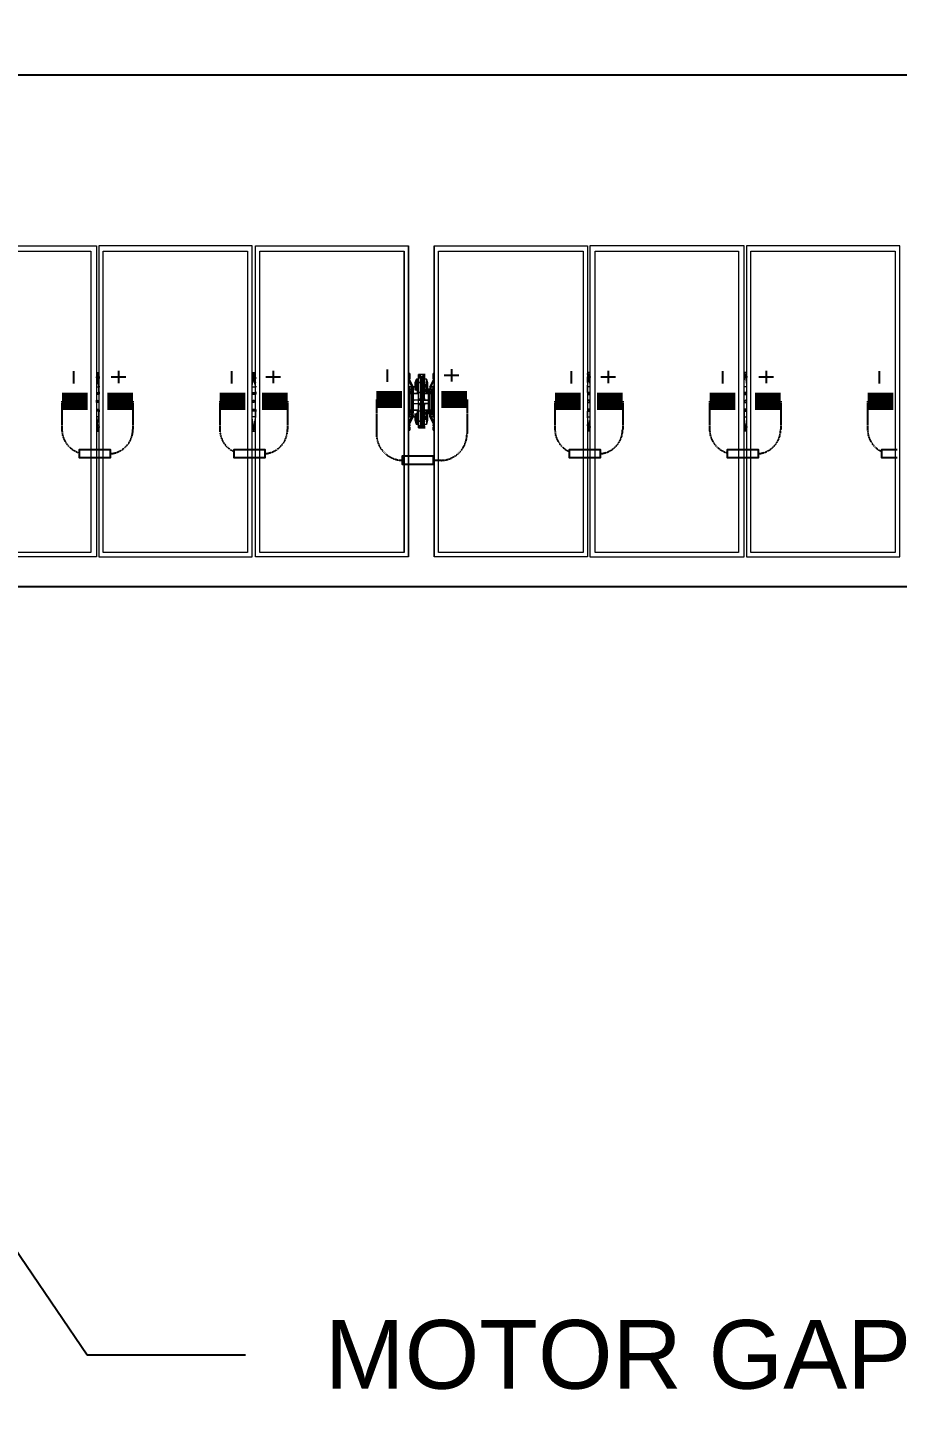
# Model space of a CAD drawing. Header units: feet. Extents: x -9903 to 12307, y -41 to 4121.
# Drawn here: x 10553 to 10806, y 1088 to 1494.2 of the extents above; entities that cross this region are included whole.
import ezdxf
from ezdxf import colors
from ezdxf.entities.mleader import LeaderData, LeaderLine
from ezdxf.lldxf.tags import DXFTag
from ezdxf.math import Vec2, Vec3

# ---------------------------------------------------------------- set-up
doc = ezdxf.new("R2010")
doc.units = ezdxf.units.FT
doc.header["$MEASUREMENT"] = 0
doc.linetypes.add('HIDDEN', pattern=[0.375, 0.25, -0.125])
for name, color, linetype in [('E-HARN-COMP', 8, 'Continuous'), ('E-TRNK-CABL-NEG', 6, 'HIDDEN'), ('E-TRUNK-CABLE-POS', 6, 'HIDDEN'), ('G-ANNO-TEXT', 1, 'Continuous'), ('Polarity-Text', 7, 'Continuous'), ('PV-DC-CABL-UG+', 5, 'DC+')]:
    doc.layers.add(name, color=color, linetype=linetype)
doc.styles.add('NEI-A', font='arial.ttf')
tags = doc.linetypes.add('DC+', pattern='A,0.176989,-0.049113,["DC+",NEI-A,S=0.1,R=0,X=0,Y=-0.05],-0.049113,-0.250887,0.176989', length=0.703091).pattern_tags.tags
tags[6] = DXFTag(74, 10)

# ---------------------------------------------------------------- blocks, each defined once
blk = doc.blocks.new('A$Cc93f9aa1')
at = {"lineweight": 5}
for points in [[(10.6396, 0), (10.6396, 0.4666), (10.8712, 0.4666), (10.8712, 0)], [(10.8746, 0.4666), (10.8746, 0), (11.1045, 0), (11.1045, 0.4666)], [(11.3395, 0), (11.1095, 0), (11.1095, 0.4666), (11.3395, 0.4666)], [(11.6079, 0), (11.3779, 0), (11.3779, 0.4666), (11.6079, 0.4666)], [(11.8429, 0.4666), (11.6112, 0.4666), (11.6112, 0), (11.8429, 0)], [(11.8462, 0), (12.0762, 0), (12.0762, 0.4666), (11.8462, 0.4666)], [(10.6479, 0.0067), (10.6479, 0.4583), (10.8629, 0.4583), (10.8629, 0.0067)], [(10.8812, 0.4583), (11.0979, 0.4583), (11.0979, 0.0067), (10.8812, 0.0067)], [(11.1162, 0.0067), (11.1162, 0.4583), (11.3329, 0.4583), (11.3329, 0.0067)], [(11.3845, 0.4583), (11.6012, 0.4583), (11.6012, 0.0067), (11.3845, 0.0067)], [(11.6195, 0.4583), (11.8345, 0.4583), (11.8345, 0.0067), (11.6195, 0.0067)], [(11.8529, 0.0067), (11.8529, 0.4583), (12.0695, 0.4583), (12.0695, 0.0067)], [(11.3412, 0.2667), (11.3412, 0.27), (11.3412, 0.275), (11.3395, 0.275), (11.3412, 0.275), (11.3412, 0.27)], [(11.3645, 0.2733), (11.3629, 0.2733), (11.3612, 0.2733), (11.3545, 0.2733), (11.3562, 0.2733), (11.3612, 0.2733), (11.3629, 0.2733)], [(11.3562, 0.2733), (11.3545, 0.2733)], [(11.3762, 0.27), (11.3762, 0.2667), (11.3762, 0.27), (11.3762, 0.275), (11.3779, 0.275), (11.3762, 0.275)], [(11.3395, 0.2517), (11.3395, 0.25), (11.3412, 0.25), (11.3412, 0.2517), (11.3445, 0.2517), (11.3445, 0.2533), (11.3445, 0.255), (11.3462, 0.255), (11.3412, 0.265), (11.3462, 0.255), (11.3445, 0.255), (11.3412, 0.255), (11.3412, 0.2517), (11.3445, 0.2517), (11.3445, 0.2533), (11.3445, 0.255), (11.3412, 0.255), (11.3412, 0.2517)], [(11.3479, 0.255), (11.3462, 0.255), (11.3445, 0.255), (11.3445, 0.2533), (11.3445, 0.255), (11.3462, 0.255)], [(11.3445, 0.2517), (11.3462, 0.2517), (11.3462, 0.215), (11.3445, 0.215), (11.3462, 0.215), (11.3462, 0.2517), (11.3445, 0.2517), (11.3462, 0.2517), (11.3462, 0.255), (11.3462, 0.2517)], [(11.3545, 0.2667), (11.3529, 0.2667), (11.3512, 0.2667), (11.3512, 0.2583), (11.3529, 0.2583), (11.3529, 0.2667)], [(11.3529, 0.2667), (11.3529, 0.2583), (11.3529, 0.255), (11.3529, 0.25), (11.3512, 0.25), (11.3512, 0.2567), (11.3512, 0.255), (11.3529, 0.255), (11.3512, 0.255), (11.3512, 0.2567), (11.3512, 0.2583), (11.3512, 0.2567), (11.3512, 0.2517), (11.3512, 0.25), (11.3529, 0.25), (11.3529, 0.255), (11.3529, 0.2583), (11.3512, 0.2583), (11.3512, 0.2667)], [(11.3579, 0.2683), (11.3579, 0.2467), (11.3545, 0.2467), (11.3545, 0.2683)], [(11.3579, 0.27), (11.3562, 0.27)], [(11.3579, 0.27), (11.3562, 0.27)], [(11.3645, 0.2617), (11.3629, 0.2617), (11.3612, 0.2617), (11.3629, 0.2617)], [(11.3645, 0.2683), (11.3629, 0.2683)], [(11.3629, 0.2383), (11.3629, 0.2617), (11.3629, 0.2383), (11.3629, 0.2367), (11.3629, 0.235), (11.3629, 0.2367), (11.3629, 0.2383), (11.3629, 0.235), (11.3645, 0.235), (11.3629, 0.235), (11.3645, 0.235), (11.3629, 0.235), (11.3645, 0.235), (11.3629, 0.235)], [(11.3662, 0.2567), (11.3662, 0.25), (11.3645, 0.25), (11.3629, 0.255), (11.3662, 0.255), (11.3662, 0.2567), (11.3662, 0.2583)], [(11.3645, 0.255), (11.3645, 0.2583)], [(11.3679, 0.25), (11.3679, 0.26), (11.3679, 0.25), (11.3695, 0.25)], [(10.8729, 0.235), (10.8729, 0.2333), (10.8746, 0.2333), (10.8746, 0.2317), (10.8729, 0.2317), (10.8712, 0.2317), (10.8712, 0.2333), (10.8712, 0.235)], [(11.1062, 0.235), (11.1079, 0.235), (11.1079, 0.2317), (11.1045, 0.2317), (11.1045, 0.2333), (11.1062, 0.2333)], [(11.3412, 0.21), (11.3412, 0.2133), (11.3412, 0.215), (11.3395, 0.215), (11.3395, 0.25), (11.3395, 0.215), (11.3412, 0.215), (11.3412, 0.2133), (11.3412, 0.21), (11.3445, 0.21), (11.3462, 0.21), (11.3412, 0.2), (11.3462, 0.21), (11.3445, 0.21), (11.3445, 0.2117), (11.3445, 0.21)], [(11.3412, 0.245), (11.3395, 0.245)], [(11.3412, 0.235), (11.3395, 0.235)], [(11.3412, 0.235), (11.3395, 0.235)], [(11.3412, 0.2467), (11.3429, 0.245), (11.3445, 0.245), (11.3445, 0.2483), (11.3429, 0.2483), (11.3412, 0.2483)], [(11.3429, 0.2483), (11.3412, 0.2467), (11.3429, 0.245), (11.3445, 0.2467)], [(11.3429, 0.2483), (11.3412, 0.2483), (11.3412, 0.2467), (11.3412, 0.245), (11.3429, 0.245), (11.3445, 0.245), (11.3445, 0.2467), (11.3445, 0.2483)], [(11.3412, 0.2467), (11.3412, 0.2483), (11.3429, 0.2483), (11.3445, 0.2483), (11.3445, 0.245), (11.3429, 0.245)], [(11.3429, 0.2483), (11.3412, 0.2467), (11.3429, 0.245), (11.3445, 0.2467)], [(11.3445, 0.2467), (11.3429, 0.2467)], [(11.3445, 0.2467), (11.3429, 0.2467)], [(11.3462, 0.245), (11.3545, 0.245)], [(11.3545, 0.2483), (11.3529, 0.2483)], [(11.3629, 0.245), (11.3695, 0.245)], [(11.3645, 0.2367), (11.3629, 0.2367)], [(11.3662, 0.25), (11.3645, 0.2483)], [(11.3695, 0.2467), (11.3662, 0.2467), (11.3645, 0.245), (11.3662, 0.2467)], [(11.3729, 0.2483), (11.3712, 0.2467), (11.3729, 0.245), (11.3745, 0.2467)], [(11.3729, 0.2483), (11.3712, 0.2467), (11.3729, 0.245), (11.3745, 0.2467)], [(11.3745, 0.2467), (11.3729, 0.2467)], [(11.3745, 0.2467), (11.3729, 0.2467)], [(11.3745, 0.2467), (11.3729, 0.2467)], [(11.3745, 0.2467), (11.3729, 0.2467)], [(11.3762, 0.245), (11.3779, 0.245)], [(11.3779, 0.235), (11.3762, 0.235)], [(11.3762, 0.235), (11.3779, 0.235)], [(11.6095, 0.235), (11.6095, 0.2333), (11.6079, 0.2333), (11.6079, 0.2317), (11.6095, 0.2317), (11.6112, 0.2317), (11.6112, 0.2333), (11.6112, 0.235)], [(11.8445, 0.235), (11.8445, 0.2333), (11.8429, 0.2333), (11.8429, 0.2317), (11.8445, 0.2317), (11.8462, 0.2317), (11.8462, 0.2333)], [(11.3412, 0.23), (11.3395, 0.23)], [(11.3412, 0.23), (11.3395, 0.23)], [(11.3412, 0.2183), (11.3412, 0.22), (11.3395, 0.22), (11.3412, 0.22), (11.3429, 0.22), (11.3412, 0.22), (11.3412, 0.2183), (11.3412, 0.2167), (11.3429, 0.2167), (11.3445, 0.2167), (11.3445, 0.2183), (11.3445, 0.2167), (11.3429, 0.2167)], [(11.3445, 0.2183), (11.3445, 0.22), (11.3429, 0.22), (11.3412, 0.22), (11.3412, 0.2183), (11.3429, 0.2167), (11.3445, 0.2167)], [(11.3429, 0.22), (11.3412, 0.22), (11.3412, 0.2183), (11.3412, 0.2167), (11.3429, 0.2167), (11.3445, 0.2167), (11.3445, 0.2183), (11.3445, 0.22)], [(11.3429, 0.22), (11.3412, 0.2183), (11.3429, 0.2167), (11.3445, 0.2183)], [(11.3429, 0.22), (11.3412, 0.2183), (11.3429, 0.2167), (11.3445, 0.2183)], [(11.3445, 0.2183), (11.3429, 0.2183)], [(11.3479, 0.21), (11.3462, 0.21), (11.3462, 0.2117), (11.3445, 0.2117), (11.3462, 0.2117), (11.3462, 0.21), (11.3462, 0.2133), (11.3445, 0.2133), (11.3462, 0.2133), (11.3462, 0.21)], [(11.3545, 0.22), (11.3462, 0.22)], [(11.3495, 0.215), (11.3495, 0.205), (11.3495, 0.215), (11.3495, 0.2133), (11.3495, 0.215), (11.3495, 0.205), (11.3512, 0.1983), (11.3495, 0.205)], [(11.3512, 0.215), (11.3529, 0.2167), (11.3512, 0.215), (11.3529, 0.2167), (11.3529, 0.215), (11.3529, 0.2167), (11.3512, 0.215), (11.3529, 0.2167), (11.3545, 0.2167), (11.3529, 0.2167), (11.3545, 0.2167), (11.3529, 0.2167)], [(11.3512, 0.2133), (11.3512, 0.215), (11.3529, 0.215), (11.3529, 0.2117), (11.3529, 0.21), (11.3512, 0.21), (11.3512, 0.2083), (11.3512, 0.215), (11.3529, 0.215), (11.3529, 0.2117), (11.3529, 0.21), (11.3512, 0.21), (11.3512, 0.2083), (11.3512, 0.2067), (11.3529, 0.2067), (11.3529, 0.1983), (11.3545, 0.1983), (11.3529, 0.1983), (11.3512, 0.1983), (11.3512, 0.2067), (11.3512, 0.2083)], [(11.3529, 0.21), (11.3529, 0.2067)], [(11.3545, 0.23), (11.3562, 0.23), (11.3545, 0.23), (11.3562, 0.23), (11.3545, 0.23), (11.3562, 0.23), (11.3545, 0.23), (11.3545, 0.2267)], [(11.3562, 0.23), (11.3545, 0.23)], [(11.3629, 0.2267), (11.3629, 0.23)], [(11.3695, 0.22), (11.3629, 0.22)], [(11.3662, 0.2083), (11.3662, 0.215), (11.3645, 0.215), (11.3629, 0.2117), (11.3645, 0.21), (11.3662, 0.21), (11.3662, 0.2083), (11.3662, 0.2067), (11.3662, 0.1983), (11.3629, 0.1983), (11.3629, 0.2067), (11.3662, 0.2067), (11.3662, 0.2083), (11.3662, 0.21), (11.3645, 0.21), (11.3629, 0.2117), (11.3645, 0.215), (11.3645, 0.2167), (11.3662, 0.2167), (11.3645, 0.2167), (11.3662, 0.215), (11.3662, 0.2133), (11.3662, 0.215), (11.3645, 0.215), (11.3645, 0.2167), (11.3662, 0.2167), (11.3645, 0.2167), (11.3629, 0.2167), (11.3695, 0.2167), (11.3629, 0.2167), (11.3645, 0.2167), (11.3662, 0.215), (11.3645, 0.2167), (11.3662, 0.215), (11.3645, 0.2167), (11.3662, 0.215), (11.3679, 0.215), (11.3679, 0.205), (11.3662, 0.1983), (11.3679, 0.205), (11.3679, 0.215), (11.3662, 0.215), (11.3662, 0.2133)], [(11.3662, 0.2183), (11.3645, 0.22), (11.3662, 0.2183), (11.3695, 0.2183)], [(11.3645, 0.2067), (11.3645, 0.21)], [(11.3679, 0.215), (11.3679, 0.205), (11.3679, 0.215), (11.3695, 0.215)], [(11.3729, 0.22), (11.3712, 0.2183), (11.3729, 0.2167), (11.3745, 0.2183)], [(11.3729, 0.2167), (11.3745, 0.2167), (11.3745, 0.2183), (11.3745, 0.22), (11.3729, 0.22), (11.3712, 0.22), (11.3712, 0.2183), (11.3712, 0.2167)], [(11.3729, 0.22), (11.3712, 0.2183), (11.3729, 0.2167), (11.3745, 0.2183)], [(11.3729, 0.21), (11.3712, 0.21), (11.3712, 0.2117), (11.3729, 0.2117), (11.3712, 0.2117), (11.3712, 0.21)], [(11.3745, 0.2183), (11.3729, 0.2183)], [(11.3745, 0.2183), (11.3729, 0.2183)], [(11.3745, 0.2183), (11.3729, 0.2183)], [(11.3745, 0.2183), (11.3729, 0.2183)], [(11.3762, 0.23), (11.3779, 0.23)], [(11.3779, 0.23), (11.3762, 0.23)], [(11.3779, 0.22), (11.3762, 0.22)], [(11.3395, 0.19), (11.3412, 0.19), (11.3412, 0.195), (11.3412, 0.19)], [(11.3412, 0.1967), (11.3412, 0.1983)], [(11.3512, 0.1983), (11.3512, 0.2067), (11.3529, 0.2067), (11.3529, 0.1983)], [(11.3562, 0.2033), (11.3545, 0.2033)], [(11.3595, 0.1967), (11.3579, 0.1967)], [(11.3612, 0.195), (11.3595, 0.195), (11.3612, 0.195), (11.3629, 0.1933), (11.3645, 0.1933), (11.3629, 0.1933), (11.3612, 0.195), (11.3595, 0.195), (11.3612, 0.195), (11.3595, 0.195), (11.3612, 0.195), (11.3612, 0.1967)], [(11.3612, 0.195), (11.3595, 0.195)], [(11.3645, 0.2033), (11.3629, 0.2033), (11.3612, 0.2033), (11.3629, 0.2033)], [(11.3629, 0.195), (11.3629, 0.1933), (11.3612, 0.195), (11.3629, 0.195), (11.3645, 0.195)], [(11.3662, 0.1983), (11.3629, 0.1983), (11.3629, 0.2067), (11.3662, 0.2067)], [(11.3645, 0.1983), (11.3629, 0.1983)], [(11.3629, 0.1967), (11.3629, 0.195)], [(11.3762, 0.1983), (11.3762, 0.1967)], [(11.3779, 0.19), (11.3762, 0.19), (11.3762, 0.195), (11.3762, 0.19)]]:
    blk.add_lwpolyline(points, close=True, dxfattribs=at)
for points in [[(11.3395, 0), (11.3395, 0.4666)], [(11.3779, 0.4666), (11.3779, 0)], [(11.3329, 0.0067), (11.3329, 0.4583)], [(11.3845, 0.0067), (11.3845, 0.4583)], [(10.8712, 0.2767), (10.8746, 0.2767)], [(10.8712, 0.2733), (10.8712, 0.27)], [(10.8762, 0.255), (10.8746, 0.255), (10.8746, 0.2567), (10.8729, 0.2633), (10.8729, 0.2733), (10.8729, 0.275), (10.8729, 0.2717), (10.8746, 0.27), (10.8746, 0.2683)], [(11.1045, 0.2767), (11.1095, 0.2767)], [(11.1062, 0.27), (11.1062, 0.2733), (11.1062, 0.275), (11.1062, 0.2733), (11.1079, 0.2733), (11.1079, 0.2717), (11.1079, 0.27), (11.1095, 0.2683)], [(11.1112, 0.255), (11.1095, 0.255), (11.1095, 0.2567), (11.1079, 0.2633), (11.1062, 0.2733)], [(11.3612, 0.2717), (11.3629, 0.2717), (11.3612, 0.2717), (11.3629, 0.2717), (11.3645, 0.2717), (11.3629, 0.2717), (11.3612, 0.27), (11.3595, 0.27), (11.3612, 0.27), (11.3595, 0.27), (11.3612, 0.27), (11.3629, 0.27), (11.3645, 0.27), (11.3629, 0.27), (11.3645, 0.27), (11.3629, 0.27), (11.3645, 0.27), (11.3629, 0.27), (11.3645, 0.27), (11.3629, 0.27), (11.3629, 0.2733), (11.3629, 0.2717), (11.3612, 0.27), (11.3612, 0.2683), (11.3595, 0.2683), (11.3595, 0.27), (11.3612, 0.27), (11.3595, 0.27), (11.3612, 0.27), (11.3612, 0.2683), (11.3595, 0.2683), (11.3579, 0.2683), (11.3579, 0.27), (11.3562, 0.27), (11.3545, 0.27), (11.3562, 0.27), (11.3545, 0.27), (11.3545, 0.2617), (11.3545, 0.2383), (11.3545, 0.235), (11.3562, 0.235), (11.3545, 0.235), (11.3462, 0.235), (11.3479, 0.235)], [(11.3579, 0.2717), (11.3562, 0.2717), (11.3545, 0.2717), (11.3545, 0.2733), (11.3545, 0.27), (11.3545, 0.2683), (11.3562, 0.2683), (11.3545, 0.2683), (11.3545, 0.2733), (11.3545, 0.2717), (11.3562, 0.2717)], [(11.3595, 0.27), (11.3612, 0.27), (11.3629, 0.27), (11.3629, 0.2617), (11.3629, 0.27), (11.3629, 0.2733), (11.3629, 0.2717)], [(11.6112, 0.2767), (11.6079, 0.2767)], [(11.6095, 0.255), (11.6079, 0.255), (11.6079, 0.2567), (11.6095, 0.2633), (11.6095, 0.2733), (11.6095, 0.275), (11.6095, 0.2717), (11.6079, 0.27), (11.6079, 0.2683)], [(11.6112, 0.27), (11.6112, 0.2733)], [(11.8462, 0.2767), (11.8429, 0.2767)], [(11.8445, 0.27), (11.8445, 0.2733), (11.8429, 0.2717), (11.8429, 0.27), (11.8429, 0.2683)], [(11.8445, 0.255), (11.8429, 0.255), (11.8429, 0.2633), (11.8445, 0.2733)], [(11.8445, 0.2733), (11.8445, 0.275), (11.8445, 0.2733)], [(10.8762, 0.2467), (10.8746, 0.2467), (10.8746, 0.255)], [(11.1112, 0.2467), (11.1095, 0.2467), (11.1095, 0.255)], [(11.3395, 0.2517), (11.3412, 0.2517), (11.3395, 0.2517)], [(11.3395, 0.2517), (11.3395, 0.25), (11.3412, 0.25), (11.3412, 0.2517)], [(11.3412, 0.27), (11.3412, 0.27)], [(11.3412, 0.2667), (11.3412, 0.2667)], [(11.3412, 0.2667), (11.3412, 0.2667)], [(11.3445, 0.2517), (11.3445, 0.2517)], [(11.3445, 0.2517), (11.3445, 0.2517)], [(11.3562, 0.2717), (11.3545, 0.2717), (11.3562, 0.27), (11.3545, 0.27), (11.3562, 0.27), (11.3545, 0.27), (11.3545, 0.2617), (11.3562, 0.2617), (11.3545, 0.2617), (11.3562, 0.2617), (11.3545, 0.2617), (11.3545, 0.2383), (11.3545, 0.235), (11.3562, 0.235), (11.3545, 0.235), (11.3545, 0.2367), (11.3545, 0.2383), (11.3545, 0.2367), (11.3545, 0.235), (11.3562, 0.235), (11.3545, 0.235), (11.3462, 0.235), (11.3462, 0.23), (11.3545, 0.23), (11.3545, 0.2267), (11.3545, 0.2033), (11.3545, 0.195), (11.3562, 0.195), (11.3579, 0.195), (11.3562, 0.195), (11.3579, 0.195), (11.3562, 0.195), (11.3579, 0.195), (11.3562, 0.195), (11.3545, 0.1933), (11.3562, 0.1933), (11.3545, 0.1933), (11.3612, 0.1933), (11.3629, 0.1933), (11.3612, 0.1933)], [(11.3462, 0.2517), (11.3462, 0.2517)], [(11.3462, 0.2517), (11.3462, 0.2517)], [(11.3595, 0.2183), (11.3579, 0.2183), (11.3579, 0.1983), (11.3579, 0.1967), (11.3595, 0.1967), (11.3612, 0.1967), (11.3612, 0.2183), (11.3612, 0.1967), (11.3595, 0.1967), (11.3595, 0.2183), (11.3579, 0.2183), (11.3545, 0.2183), (11.3545, 0.2467), (11.3529, 0.2467), (11.3529, 0.2483), (11.3545, 0.2483), (11.3529, 0.2483), (11.3529, 0.25), (11.3529, 0.2483), (11.3512, 0.25), (11.3495, 0.25), (11.3495, 0.2617), (11.3512, 0.2667), (11.3495, 0.2617), (11.3495, 0.25), (11.3495, 0.2517), (11.3495, 0.25), (11.3495, 0.26), (11.3495, 0.25)], [(11.3512, 0.26), (11.3512, 0.26)], [(11.3512, 0.26), (11.3512, 0.26)], [(11.3545, 0.2717), (11.3562, 0.27)], [(11.3545, 0.2717), (11.3562, 0.2717)], [(11.3545, 0.27), (11.3545, 0.27)], [(11.3545, 0.27), (11.3545, 0.27)], [(11.3595, 0.2467), (11.3595, 0.2683), (11.3612, 0.2683), (11.3612, 0.2467), (11.3595, 0.2467), (11.3595, 0.2183), (11.3612, 0.2183), (11.3612, 0.2467), (11.3612, 0.2683), (11.3595, 0.2683), (11.3595, 0.2467), (11.3612, 0.2467), (11.3612, 0.2183), (11.3595, 0.2183), (11.3595, 0.2467), (11.3579, 0.2467), (11.3579, 0.2683), (11.3545, 0.2683), (11.3545, 0.2467), (11.3579, 0.2467), (11.3579, 0.2667), (11.3595, 0.2667), (11.3612, 0.2667), (11.3595, 0.2667), (11.3579, 0.2667)], [(11.3562, 0.27), (11.3579, 0.27)], [(11.3562, 0.27), (11.3579, 0.27)], [(11.3562, 0.27), (11.3579, 0.27), (11.3579, 0.2683)], [(11.3579, 0.27), (11.3595, 0.27), (11.3595, 0.2683), (11.3612, 0.2683), (11.3595, 0.2683), (11.3579, 0.2683), (11.3579, 0.2667), (11.3579, 0.2467)], [(11.3579, 0.2683), (11.3595, 0.2683)], [(11.3579, 0.2667), (11.3579, 0.2683)], [(11.3579, 0.2683), (11.3595, 0.2683)], [(11.3579, 0.2683), (11.3595, 0.2683)], [(11.3579, 0.2683), (11.3595, 0.2683)], [(11.3612, 0.27), (11.3612, 0.27)], [(11.3645, 0.2667), (11.3629, 0.2667), (11.3629, 0.2583), (11.3662, 0.2583), (11.3662, 0.2667), (11.3629, 0.2667), (11.3629, 0.2583), (11.3662, 0.2583), (11.3662, 0.2667), (11.3679, 0.2617), (11.3679, 0.25), (11.3662, 0.25), (11.3662, 0.2517), (11.3662, 0.2567), (11.3662, 0.255), (11.3629, 0.255), (11.3645, 0.25), (11.3645, 0.2483), (11.3662, 0.25), (11.3662, 0.2517), (11.3662, 0.25), (11.3645, 0.25), (11.3645, 0.2483), (11.3662, 0.25), (11.3645, 0.2483), (11.3629, 0.2483), (11.3695, 0.2483), (11.3629, 0.2483), (11.3645, 0.2483), (11.3662, 0.2483), (11.3645, 0.2483)], [(11.3662, 0.2483), (11.3645, 0.2483), (11.3662, 0.25), (11.3679, 0.25), (11.3679, 0.2617), (11.3662, 0.2667), (11.3629, 0.2667)], [(11.3645, 0.2667), (11.3645, 0.2667)], [(11.3645, 0.2667), (11.3645, 0.2667)], [(11.3662, 0.26), (11.3662, 0.26)], [(11.3662, 0.26), (11.3662, 0.26)], [(11.3729, 0.2517), (11.3712, 0.2517), (11.3695, 0.2517), (11.3695, 0.215), (11.3712, 0.215), (11.3695, 0.215), (11.3695, 0.2517), (11.3712, 0.2517)], [(11.3762, 0.2133), (11.3762, 0.215), (11.3762, 0.2133), (11.3779, 0.2133), (11.3745, 0.2133), (11.3745, 0.215), (11.3762, 0.215), (11.3762, 0.25), (11.3745, 0.25), (11.3745, 0.2517), (11.3779, 0.2517), (11.3745, 0.2517), (11.3762, 0.2517), (11.3762, 0.255), (11.3729, 0.255), (11.3712, 0.255), (11.3762, 0.265), (11.3712, 0.255), (11.3729, 0.255), (11.3762, 0.255), (11.3762, 0.2517), (11.3745, 0.2517), (11.3712, 0.2517), (11.3729, 0.2517), (11.3729, 0.2533), (11.3729, 0.255), (11.3729, 0.2533), (11.3712, 0.255), (11.3729, 0.255), (11.3712, 0.255), (11.3712, 0.2517), (11.3729, 0.2517), (11.3729, 0.2533), (11.3712, 0.255), (11.3712, 0.2517), (11.3745, 0.2517), (11.3745, 0.25), (11.3762, 0.25), (11.3762, 0.215), (11.3745, 0.215), (11.3745, 0.2133), (11.3762, 0.2133), (11.3762, 0.21), (11.3729, 0.21), (11.3712, 0.21), (11.3762, 0.2), (11.3712, 0.21), (11.3729, 0.21), (11.3729, 0.2117), (11.3729, 0.21), (11.3762, 0.21), (11.3762, 0.2133), (11.3745, 0.2133), (11.3779, 0.2133)], [(11.3712, 0.2517), (11.3712, 0.2517)], [(11.3729, 0.2517), (11.3729, 0.2517)], [(11.3729, 0.2517), (11.3729, 0.2517)], [(11.3762, 0.2667), (11.3762, 0.2667)], [(11.3762, 0.2667), (11.3762, 0.2667)], [(11.3779, 0.2517), (11.3762, 0.2517), (11.3762, 0.25), (11.3762, 0.2517)], [(11.6095, 0.2467), (11.6079, 0.2467), (11.6079, 0.255)], [(11.8445, 0.2467), (11.8429, 0.2467), (11.8429, 0.255)], [(10.8712, 0.2467), (10.8746, 0.2467)], [(10.8712, 0.245), (10.8746, 0.245), (10.8762, 0.245)], [(10.8746, 0.245), (10.8746, 0.2433), (10.8712, 0.2433)], [(11.1045, 0.2467), (11.1095, 0.2467)], [(11.1045, 0.245), (11.1095, 0.245), (11.1112, 0.245)], [(11.1095, 0.245), (11.1095, 0.2433), (11.1045, 0.2433)], [(11.3412, 0.2483), (11.3412, 0.2467)], [(11.3412, 0.2483), (11.3412, 0.2483)], [(11.3429, 0.2483), (11.3412, 0.2483)], [(11.3412, 0.2467), (11.3412, 0.245)], [(11.3412, 0.2467), (11.3412, 0.2467)], [(11.3412, 0.245), (11.3429, 0.245)], [(11.3412, 0.245), (11.3412, 0.245)], [(11.3429, 0.2483), (11.3429, 0.2483)], [(11.3445, 0.2483), (11.3429, 0.2483)], [(11.3429, 0.2467), (11.3445, 0.2467)], [(11.3429, 0.2467), (11.3445, 0.2467)], [(11.3429, 0.2467), (11.3445, 0.2467)], [(11.3429, 0.2467), (11.3445, 0.2467)], [(11.3429, 0.2467), (11.3445, 0.2467)], [(11.3429, 0.2467), (11.3445, 0.2467)], [(11.3429, 0.2467), (11.3445, 0.2467)], [(11.3429, 0.2467), (11.3445, 0.2467)], [(11.3429, 0.2467), (11.3445, 0.2467)], [(11.3429, 0.2467), (11.3445, 0.2467)], [(11.3429, 0.2467), (11.3445, 0.2467)], [(11.3429, 0.2467), (11.3445, 0.2467)], [(11.3429, 0.2467), (11.3445, 0.2467)], [(11.3429, 0.2467), (11.3445, 0.2467)], [(11.3429, 0.245), (11.3445, 0.245)], [(11.3429, 0.245), (11.3429, 0.245)], [(11.3445, 0.2483), (11.3445, 0.2483)], [(11.3445, 0.2467), (11.3445, 0.2483)], [(11.3445, 0.2467), (11.3462, 0.2467)], [(11.3445, 0.2467), (11.3445, 0.2467)], [(11.3445, 0.245), (11.3445, 0.2467)], [(11.3445, 0.245), (11.3445, 0.245)], [(11.3462, 0.235), (11.3462, 0.23), (11.3545, 0.23), (11.3545, 0.2267), (11.3545, 0.2033), (11.3545, 0.195), (11.3562, 0.195), (11.3545, 0.195)], [(11.3579, 0.2183), (11.3579, 0.1967), (11.3545, 0.1967), (11.3545, 0.2183), (11.3529, 0.2183), (11.3529, 0.2167), (11.3545, 0.2167), (11.3529, 0.2167), (11.3529, 0.2183), (11.3545, 0.2183), (11.3545, 0.1967), (11.3579, 0.1967), (11.3579, 0.2183), (11.3579, 0.1983), (11.3595, 0.1983), (11.3612, 0.1983), (11.3595, 0.1983), (11.3579, 0.1983), (11.3579, 0.1967), (11.3579, 0.195), (11.3562, 0.195), (11.3545, 0.1933), (11.3562, 0.1933), (11.3545, 0.1933), (11.3545, 0.195), (11.3545, 0.1967), (11.3545, 0.195), (11.3545, 0.1967), (11.3545, 0.195), (11.3545, 0.1967), (11.3545, 0.195), (11.3545, 0.1933), (11.3562, 0.195), (11.3579, 0.195), (11.3579, 0.1967), (11.3595, 0.1967), (11.3595, 0.2183), (11.3579, 0.2183), (11.3579, 0.2467), (11.3595, 0.2467), (11.3579, 0.2467), (11.3579, 0.2183), (11.3545, 0.2183), (11.3545, 0.2467), (11.3529, 0.2467), (11.3529, 0.2483), (11.3512, 0.25), (11.3529, 0.2483), (11.3545, 0.2483), (11.3529, 0.2483), (11.3512, 0.25)], [(11.3512, 0.25), (11.3529, 0.2483)], [(11.3512, 0.25), (11.3529, 0.2483)], [(11.3529, 0.2483), (11.3545, 0.2483)], [(11.3529, 0.2483), (11.3545, 0.2483)], [(11.3545, 0.2367), (11.3562, 0.2367)], [(11.3545, 0.2367), (11.3562, 0.2367)], [(11.3579, 0.2183), (11.3579, 0.2467), (11.3579, 0.2183)], [(11.3712, 0.235), (11.3695, 0.235), (11.3612, 0.235), (11.3695, 0.235), (11.3695, 0.23), (11.3612, 0.23), (11.3695, 0.23), (11.3712, 0.23)], [(11.3629, 0.2367), (11.3645, 0.2367)], [(11.3695, 0.235), (11.3695, 0.23)], [(11.3729, 0.2467), (11.3729, 0.245), (11.3745, 0.245), (11.3745, 0.2467), (11.3745, 0.2483), (11.3729, 0.2483), (11.3712, 0.2483), (11.3712, 0.2467), (11.3712, 0.245), (11.3729, 0.245)], [(11.3712, 0.2483), (11.3712, 0.2467)], [(11.3712, 0.2483), (11.3712, 0.2483)], [(11.3729, 0.2483), (11.3712, 0.2483)], [(11.3712, 0.2467), (11.3712, 0.245)], [(11.3712, 0.2467), (11.3712, 0.2467)], [(11.3712, 0.245), (11.3729, 0.245)], [(11.3712, 0.245), (11.3712, 0.245)], [(11.3729, 0.2483), (11.3729, 0.2467)], [(11.3745, 0.2483), (11.3729, 0.2483)], [(11.3729, 0.2483), (11.3729, 0.2467)], [(11.3729, 0.2483), (11.3745, 0.2483), (11.3729, 0.2483)], [(11.3729, 0.2483), (11.3729, 0.2483)], [(11.3729, 0.2467), (11.3745, 0.2467)], [(11.3729, 0.2467), (11.3745, 0.2467)], [(11.3729, 0.2467), (11.3745, 0.2467)], [(11.3729, 0.2467), (11.3745, 0.2467)], [(11.3729, 0.2467), (11.3745, 0.2467)], [(11.3729, 0.2467), (11.3745, 0.2467)], [(11.3729, 0.2467), (11.3745, 0.2467)], [(11.3729, 0.2467), (11.3745, 0.2467)], [(11.3729, 0.2467), (11.3745, 0.2467)], [(11.3729, 0.2467), (11.3729, 0.245)], [(11.3729, 0.2467), (11.3745, 0.2467)], [(11.3729, 0.245), (11.3745, 0.245)], [(11.3745, 0.245), (11.3729, 0.245)], [(11.3729, 0.245), (11.3745, 0.245)], [(11.3729, 0.245), (11.3729, 0.245)], [(11.3745, 0.2483), (11.3745, 0.245)], [(11.3745, 0.2483), (11.3745, 0.245)], [(11.3745, 0.2483), (11.3745, 0.2483)], [(11.3745, 0.2467), (11.3745, 0.2483)], [(11.3745, 0.2467), (11.3762, 0.2467)], [(11.3745, 0.2467), (11.3745, 0.2467)], [(11.3745, 0.245), (11.3745, 0.2467)], [(11.3745, 0.245), (11.3745, 0.245)], [(11.6112, 0.2467), (11.6079, 0.2467)], [(11.6112, 0.245), (11.6079, 0.245), (11.6095, 0.245)], [(11.6079, 0.245), (11.6079, 0.2433), (11.6112, 0.2433)], [(11.8462, 0.2467), (11.8429, 0.2467)], [(11.8462, 0.245), (11.8429, 0.245), (11.8445, 0.245)], [(11.8429, 0.245), (11.8429, 0.2433), (11.8462, 0.2433)], [(10.8712, 0.2217), (10.8746, 0.2217), (10.8746, 0.22)], [(10.8712, 0.22), (10.8746, 0.22), (10.8762, 0.22)], [(10.8746, 0.2183), (10.8712, 0.2183)], [(10.8729, 0.1917), (10.8729, 0.2), (10.8746, 0.21), (10.8746, 0.2183), (10.8762, 0.2183)], [(11.1045, 0.2217), (11.1095, 0.2217), (11.1095, 0.22)], [(11.1045, 0.22), (11.1095, 0.22), (11.1112, 0.22)], [(11.1095, 0.2183), (11.1045, 0.2183)], [(11.1112, 0.2183), (11.1095, 0.2183), (11.1095, 0.21), (11.1079, 0.2), (11.1079, 0.1933), (11.1062, 0.1917), (11.1062, 0.19)], [(11.3395, 0.2133), (11.3395, 0.215), (11.3395, 0.2133), (11.3445, 0.2133), (11.3445, 0.2117), (11.3445, 0.2133), (11.3412, 0.2133)], [(11.3395, 0.2133), (11.3412, 0.2133), (11.3395, 0.2133)], [(11.3412, 0.22), (11.3412, 0.22)], [(11.3412, 0.2183), (11.3412, 0.2183)], [(11.3412, 0.2167), (11.3412, 0.2167)], [(11.3429, 0.22), (11.3445, 0.22)], [(11.3429, 0.22), (11.3429, 0.22)], [(11.3445, 0.22), (11.3429, 0.22)], [(11.3429, 0.2183), (11.3445, 0.2183)], [(11.3429, 0.2183), (11.3445, 0.2183)], [(11.3429, 0.2183), (11.3445, 0.2183)], [(11.3429, 0.2183), (11.3445, 0.2183)], [(11.3429, 0.2183), (11.3445, 0.2183)], [(11.3429, 0.2183), (11.3445, 0.2183)], [(11.3429, 0.2183), (11.3445, 0.2183)], [(11.3429, 0.2183), (11.3445, 0.2183)], [(11.3429, 0.2183), (11.3445, 0.2183)], [(11.3429, 0.2183), (11.3445, 0.2183)], [(11.3429, 0.2183), (11.3445, 0.2183)], [(11.3429, 0.2183), (11.3445, 0.2183)], [(11.3429, 0.2183), (11.3445, 0.2183)], [(11.3429, 0.2183), (11.3445, 0.2183)], [(11.3429, 0.2183), (11.3445, 0.2183)], [(11.3429, 0.2183), (11.3445, 0.2183)], [(11.3429, 0.2167), (11.3429, 0.2167)], [(11.3445, 0.2183), (11.3445, 0.22)], [(11.3445, 0.22), (11.3445, 0.22)], [(11.3445, 0.2183), (11.3445, 0.22)], [(11.3445, 0.2183), (11.3445, 0.2183)], [(11.3445, 0.2167), (11.3445, 0.2167)], [(11.3445, 0.215), (11.3445, 0.215)], [(11.3445, 0.215), (11.3445, 0.215)], [(11.3462, 0.215), (11.3462, 0.215)], [(11.3462, 0.215), (11.3462, 0.215)], [(11.3529, 0.2167), (11.3545, 0.2167)], [(11.3545, 0.23), (11.3562, 0.23)], [(11.3545, 0.23), (11.3562, 0.23)], [(11.3579, 0.1933), (11.3562, 0.1933), (11.3612, 0.1933), (11.3629, 0.1933), (11.3612, 0.195), (11.3629, 0.195), (11.3629, 0.2033), (11.3629, 0.2267), (11.3629, 0.23), (11.3645, 0.23), (11.3629, 0.23), (11.3645, 0.23), (11.3629, 0.23), (11.3645, 0.23), (11.3629, 0.23), (11.3645, 0.23), (11.3629, 0.23), (11.3629, 0.2267), (11.3629, 0.2033), (11.3629, 0.195), (11.3645, 0.195), (11.3629, 0.195), (11.3629, 0.1933)], [(11.3712, 0.22), (11.3712, 0.2183)], [(11.3712, 0.22), (11.3712, 0.22)], [(11.3729, 0.22), (11.3712, 0.22)], [(11.3712, 0.2183), (11.3712, 0.2167)], [(11.3712, 0.2183), (11.3712, 0.2183)], [(11.3712, 0.2167), (11.3729, 0.2167)], [(11.3712, 0.2167), (11.3712, 0.2167)], [(11.3712, 0.215), (11.3712, 0.215)], [(11.3712, 0.215), (11.3712, 0.215)], [(11.3729, 0.2133), (11.3712, 0.2133), (11.3712, 0.21), (11.3712, 0.2133), (11.3745, 0.2133), (11.3712, 0.2133), (11.3729, 0.2133), (11.3729, 0.2117), (11.3729, 0.2133), (11.3712, 0.2133)], [(11.3745, 0.22), (11.3729, 0.22)], [(11.3729, 0.2183), (11.3729, 0.22)], [(11.3729, 0.2183), (11.3729, 0.22), (11.3745, 0.22)], [(11.3729, 0.22), (11.3745, 0.22)], [(11.3745, 0.22), (11.3729, 0.22)], [(11.3729, 0.22), (11.3729, 0.22)], [(11.3729, 0.2183), (11.3745, 0.2183)], [(11.3729, 0.2183), (11.3745, 0.2183)], [(11.3729, 0.2183), (11.3745, 0.2183)], [(11.3729, 0.2183), (11.3745, 0.2183)], [(11.3729, 0.2183), (11.3729, 0.2167)], [(11.3729, 0.2183), (11.3745, 0.2183)], [(11.3729, 0.2183), (11.3745, 0.2183)], [(11.3729, 0.2183), (11.3745, 0.2183)], [(11.3729, 0.2183), (11.3745, 0.2183)], [(11.3729, 0.2183), (11.3745, 0.2183)], [(11.3729, 0.2167), (11.3729, 0.2183)], [(11.3729, 0.2183), (11.3745, 0.2183)], [(11.3745, 0.2167), (11.3729, 0.2167)], [(11.3729, 0.2167), (11.3745, 0.2167)], [(11.3729, 0.2167), (11.3745, 0.2167)], [(11.3729, 0.2167), (11.3729, 0.2167)], [(11.3729, 0.215), (11.3729, 0.215)], [(11.3729, 0.215), (11.3729, 0.215)], [(11.3745, 0.22), (11.3745, 0.2183)], [(11.3745, 0.2183), (11.3745, 0.22)], [(11.3745, 0.22), (11.3745, 0.22)], [(11.3745, 0.2183), (11.3745, 0.22)], [(11.3745, 0.2167), (11.3745, 0.2183)], [(11.3745, 0.2167), (11.3745, 0.2183)], [(11.3745, 0.2183), (11.3745, 0.2183)], [(11.3745, 0.2167), (11.3745, 0.2183)], [(11.3745, 0.2167), (11.3745, 0.2167)], [(11.6112, 0.2217), (11.6079, 0.2217), (11.6079, 0.22)], [(11.6112, 0.22), (11.6079, 0.22), (11.6095, 0.22)], [(11.6095, 0.1917), (11.6095, 0.2), (11.6079, 0.21), (11.6079, 0.2183), (11.6095, 0.2183)], [(11.6079, 0.2183), (11.6112, 0.2183)], [(11.8462, 0.2217), (11.8429, 0.2217), (11.8429, 0.22)], [(11.8462, 0.22), (11.8429, 0.22), (11.8445, 0.22)], [(11.8445, 0.2183), (11.8429, 0.2183), (11.8429, 0.21), (11.8429, 0.2), (11.8445, 0.1933), (11.8445, 0.1917), (11.8462, 0.1917)], [(11.8429, 0.2183), (11.8462, 0.2183)], [(10.8712, 0.195), (10.8712, 0.1917)], [(10.8746, 0.1967), (10.8746, 0.195), (10.8729, 0.1933), (10.8729, 0.19), (10.8729, 0.1917), (10.8746, 0.1917)], [(10.8729, 0.19), (10.8746, 0.19)], [(11.1095, 0.1967), (11.1079, 0.195), (11.1079, 0.1917), (11.1062, 0.1917), (11.1062, 0.19), (11.1079, 0.19)], [(11.1062, 0.195), (11.1062, 0.1917), (11.1079, 0.1917)], [(11.3412, 0.1983), (11.3412, 0.1983)], [(11.3412, 0.1983), (11.3412, 0.1983)], [(11.3412, 0.195), (11.3412, 0.195)], [(11.3412, 0.195), (11.3412, 0.195)], [(11.3512, 0.205), (11.3512, 0.205)], [(11.3512, 0.205), (11.3512, 0.205)], [(11.3512, 0.1983), (11.3512, 0.1983)], [(11.3545, 0.2033), (11.3562, 0.2033)], [(11.3545, 0.2033), (11.3562, 0.2033)], [(11.3545, 0.195), (11.3545, 0.195)], [(11.3545, 0.195), (11.3545, 0.195)], [(11.3562, 0.195), (11.3545, 0.1933)], [(11.3595, 0.195), (11.3595, 0.1967), (11.3612, 0.1967), (11.3595, 0.1967), (11.3595, 0.195), (11.3579, 0.195)], [(11.3579, 0.1967), (11.3595, 0.1967)], [(11.3579, 0.1967), (11.3595, 0.1967)], [(11.3595, 0.1967), (11.3612, 0.1967)], [(11.3595, 0.1967), (11.3612, 0.1967)], [(11.3595, 0.195), (11.3612, 0.195), (11.3595, 0.195)], [(11.3629, 0.195), (11.3629, 0.1967)], [(11.3629, 0.195), (11.3629, 0.1967)], [(11.3629, 0.195), (11.3645, 0.195)], [(11.3645, 0.1983), (11.3645, 0.1983)], [(11.3645, 0.1983), (11.3645, 0.1983)], [(11.3662, 0.205), (11.3662, 0.205)], [(11.3662, 0.205), (11.3662, 0.205)], [(11.3762, 0.1983), (11.3762, 0.1983)], [(11.3762, 0.1983), (11.3762, 0.1983)], [(11.3762, 0.195), (11.3762, 0.195)], [(11.3762, 0.195), (11.3762, 0.195)], [(11.6079, 0.1967), (11.6079, 0.195), (11.6095, 0.1933), (11.6095, 0.19), (11.6112, 0.19)], [(11.6112, 0.195), (11.6112, 0.1917), (11.6095, 0.1917), (11.6095, 0.19)], [(11.8445, 0.19), (11.8445, 0.1933), (11.8429, 0.1933), (11.8429, 0.195), (11.8429, 0.1967)], [(11.8445, 0.195), (11.8445, 0.1917), (11.8445, 0.19), (11.8462, 0.19)], [(10.8712, 0.1883), (10.8746, 0.1883)], [(11.1045, 0.1883), (11.1095, 0.1883)], [(11.6112, 0.1883), (11.6079, 0.1883)], [(11.8462, 0.1883), (11.8429, 0.1883)]]:
    blk.add_lwpolyline(points, dxfattribs=at)
at = {"color": 8, "lineweight": 5, "true_color": 0x808080}
for points in [[(10.8712, 0.2767), (10.8746, 0.2767)], [(10.8712, 0.2733), (10.8712, 0.2733)], [(10.8729, 0.2733), (10.8712, 0.2583)], [(10.8746, 0.2733), (10.8746, 0.275), (10.8729, 0.275)], [(11.1045, 0.2767), (11.1095, 0.2767)], [(11.1062, 0.2733), (11.1045, 0.2583)], [(11.1095, 0.2733), (11.1079, 0.2733), (11.1079, 0.275), (11.1062, 0.275)], [(11.1062, 0.2733), (11.1062, 0.2733)], [(11.6112, 0.2767), (11.6079, 0.2767)], [(11.6079, 0.2733), (11.6079, 0.275), (11.6095, 0.275)], [(11.6095, 0.2733), (11.6112, 0.2583)], [(11.6112, 0.2733), (11.6112, 0.2733)], [(11.8462, 0.2767), (11.8429, 0.2767)], [(11.8429, 0.2733), (11.8429, 0.275), (11.8445, 0.275)], [(11.8445, 0.2733), (11.8445, 0.2733)], [(11.8445, 0.2733), (11.8462, 0.2583)], [(10.8712, 0.2683), (10.8712, 0.27)], [(10.8712, 0.255), (10.8746, 0.255)], [(10.8746, 0.2617), (10.8746, 0.27), (10.8762, 0.27)], [(10.8746, 0.2667), (10.8746, 0.2683), (10.8762, 0.2683)], [(11.1045, 0.2683), (11.1062, 0.27), (11.1045, 0.27)], [(11.1045, 0.255), (11.1095, 0.255)], [(11.1062, 0.2717), (11.1062, 0.2717)], [(11.1095, 0.27), (11.1079, 0.27), (11.1079, 0.2683), (11.1095, 0.2617)], [(11.1095, 0.2667), (11.1095, 0.2683), (11.1112, 0.2683)], [(11.3395, 0.27), (11.3412, 0.27), (11.3395, 0.27)], [(11.3395, 0.27), (11.3412, 0.27), (11.3395, 0.27)], [(11.3545, 0.2717), (11.3545, 0.2717)], [(11.3545, 0.2717), (11.3545, 0.2717)], [(11.3629, 0.2717), (11.3629, 0.2717)], [(11.3629, 0.2717), (11.3629, 0.2717)], [(11.3779, 0.27), (11.3762, 0.27), (11.3779, 0.27)], [(11.3779, 0.27), (11.3762, 0.27), (11.3779, 0.27)], [(11.6079, 0.2617), (11.6079, 0.27), (11.6095, 0.27)], [(11.6079, 0.2667), (11.6079, 0.2683), (11.6095, 0.2683)], [(11.6112, 0.255), (11.6079, 0.255)], [(11.6112, 0.2683), (11.6112, 0.27), (11.6129, 0.27)], [(11.8429, 0.2617), (11.8429, 0.27), (11.8445, 0.27)], [(11.8429, 0.2667), (11.8429, 0.2683)], [(11.8462, 0.255), (11.8429, 0.255)], [(11.8462, 0.2683), (11.8462, 0.27)], [(10.8746, 0.21), (10.8712, 0.21)], [(11.1095, 0.21), (11.1045, 0.21)], [(11.6079, 0.21), (11.6112, 0.21)], [(11.8429, 0.21), (11.8462, 0.21)], [(10.8712, 0.2067), (10.8729, 0.1917)], [(10.8712, 0.1967), (10.8712, 0.195), (10.8729, 0.195)], [(10.8712, 0.1917), (10.8712, 0.1917)], [(10.8729, 0.19), (10.8746, 0.1917)], [(10.8746, 0.2033), (10.8746, 0.195), (10.8762, 0.195)], [(10.8746, 0.1967), (10.8746, 0.1983)], [(11.1045, 0.2067), (11.1062, 0.1917)], [(11.1045, 0.195), (11.1062, 0.195), (11.1045, 0.1967)], [(11.1045, 0.1933), (11.1045, 0.1933)], [(11.1062, 0.19), (11.1079, 0.19), (11.1079, 0.1917), (11.1095, 0.1917)], [(11.1062, 0.1917), (11.1062, 0.1917)], [(11.1095, 0.195), (11.1079, 0.195), (11.1079, 0.1967), (11.1095, 0.2033)], [(11.1095, 0.1967), (11.1095, 0.1983)], [(11.3545, 0.1933), (11.3545, 0.1933)], [(11.3545, 0.1933), (11.3545, 0.1933)], [(11.3562, 0.195), (11.3579, 0.195)], [(11.3562, 0.195), (11.3579, 0.195)], [(11.3562, 0.195), (11.3579, 0.195)], [(11.3562, 0.195), (11.3579, 0.195)], [(11.3629, 0.1933), (11.3629, 0.1933)], [(11.3629, 0.1933), (11.3629, 0.1933)], [(11.6079, 0.2033), (11.6079, 0.195), (11.6095, 0.195)], [(11.6079, 0.1967), (11.6079, 0.1983)], [(11.6095, 0.19), (11.6079, 0.1917)], [(11.6112, 0.2067), (11.6095, 0.1917)], [(11.6112, 0.1967), (11.6112, 0.195), (11.6129, 0.195)], [(11.6112, 0.1917), (11.6112, 0.1917)], [(11.8429, 0.2033), (11.8429, 0.195), (11.8445, 0.195)], [(11.8445, 0.1967), (11.8429, 0.1967), (11.8429, 0.1983)], [(11.8445, 0.19), (11.8429, 0.19), (11.8429, 0.1917)], [(11.8462, 0.2067), (11.8445, 0.1917)], [(11.8445, 0.1917), (11.8445, 0.1917)], [(11.8462, 0.1967), (11.8462, 0.195), (11.8479, 0.195)], [(10.8712, 0.1883), (10.8746, 0.1883)], [(11.1045, 0.1883), (11.1095, 0.1883)], [(11.6112, 0.1883), (11.6079, 0.1883)], [(11.8462, 0.1883), (11.8429, 0.1883)]]:
    blk.add_lwpolyline(points, dxfattribs=at)
for points in [[(11.3545, 0.2717), (11.3545, 0.2733)], [(11.3612, 0.2733), (11.3612, 0.2717)], [(10.8729, 0.27), (10.8712, 0.27)], [(11.3395, 0.2667), (11.3412, 0.2667)], [(11.3395, 0.265), (11.3412, 0.265), (11.3395, 0.265), (11.3445, 0.255)], [(11.3412, 0.255), (11.3395, 0.255), (11.3395, 0.2567), (11.3395, 0.255)], [(11.3445, 0.2517), (11.3445, 0.2483)], [(11.3545, 0.2583), (11.3529, 0.2583)], [(11.3529, 0.255), (11.3545, 0.255)], [(11.3545, 0.2383), (11.3545, 0.2617), (11.3545, 0.27), (11.3545, 0.2617), (11.3545, 0.2383), (11.3545, 0.235), (11.3562, 0.235), (11.3545, 0.235)], [(11.3579, 0.27), (11.3562, 0.27), (11.3579, 0.27), (11.3562, 0.27), (11.3579, 0.27), (11.3595, 0.27), (11.3612, 0.27), (11.3595, 0.27), (11.3612, 0.27), (11.3595, 0.27), (11.3579, 0.27), (11.3562, 0.27)], [(11.3579, 0.27), (11.3562, 0.27)], [(11.3629, 0.2617), (11.3629, 0.27), (11.3612, 0.27), (11.3629, 0.27), (11.3612, 0.27), (11.3629, 0.27), (11.3612, 0.27), (11.3629, 0.27), (11.3629, 0.2617), (11.3629, 0.2383), (11.3612, 0.2383), (11.3629, 0.2383)], [(11.3645, 0.2583), (11.3629, 0.2583)], [(11.3645, 0.255), (11.3629, 0.255)], [(11.3712, 0.2483), (11.3712, 0.2517)], [(11.3729, 0.255), (11.3779, 0.265), (11.3762, 0.265), (11.3779, 0.265)], [(11.3779, 0.2667), (11.3762, 0.2667)], [(11.3779, 0.255), (11.3762, 0.255), (11.3762, 0.2567), (11.3762, 0.255)], [(11.8479, 0.27), (11.8462, 0.27)], [(11.3412, 0.2483), (11.3412, 0.25)], [(11.3412, 0.22), (11.3412, 0.245)], [(11.3445, 0.245), (11.3445, 0.22)], [(11.3545, 0.25), (11.3529, 0.25)], [(11.3562, 0.2367), (11.3545, 0.2367)], [(11.3562, 0.2367), (11.3545, 0.2367)], [(11.3645, 0.25), (11.3629, 0.25)], [(11.3645, 0.235), (11.3629, 0.235), (11.3629, 0.2383), (11.3629, 0.235)], [(11.3645, 0.2367), (11.3629, 0.2367)], [(11.3645, 0.2367), (11.3629, 0.2367)], [(11.3712, 0.22), (11.3712, 0.245)], [(11.3745, 0.25), (11.3745, 0.2483)], [(11.3745, 0.245), (11.3745, 0.22)], [(11.3395, 0.21), (11.3412, 0.21), (11.3395, 0.21), (11.3395, 0.2117)], [(11.3445, 0.21), (11.3395, 0.2017)], [(11.3412, 0.215), (11.3412, 0.2167)], [(11.3445, 0.2167), (11.3445, 0.215)], [(11.3529, 0.215), (11.3545, 0.215)], [(11.3545, 0.2117), (11.3529, 0.2117)], [(11.3545, 0.23), (11.3545, 0.2267), (11.3545, 0.2033), (11.3545, 0.195), (11.3545, 0.2033), (11.3545, 0.23), (11.3562, 0.23)], [(11.3562, 0.2283), (11.3545, 0.2283)], [(11.3562, 0.2283), (11.3545, 0.2283)], [(11.3612, 0.195), (11.3595, 0.195), (11.3612, 0.195), (11.3629, 0.195), (11.3612, 0.195), (11.3629, 0.195), (11.3612, 0.195), (11.3629, 0.195), (11.3629, 0.2033), (11.3629, 0.2267), (11.3612, 0.2267), (11.3629, 0.2267), (11.3629, 0.2033), (11.3629, 0.195)], [(11.3645, 0.23), (11.3629, 0.23), (11.3629, 0.2267), (11.3629, 0.23)], [(11.3645, 0.2283), (11.3629, 0.2283)], [(11.3645, 0.2283), (11.3629, 0.2283)], [(11.3629, 0.215), (11.3645, 0.215)], [(11.3645, 0.2117), (11.3629, 0.2117)], [(11.3712, 0.215), (11.3712, 0.2167)], [(11.3779, 0.2017), (11.3729, 0.21)], [(11.3745, 0.2167), (11.3745, 0.215)], [(11.3762, 0.21), (11.3762, 0.2117), (11.3762, 0.21), (11.3779, 0.21)], [(11.3395, 0.2), (11.3412, 0.2)], [(11.3395, 0.1983), (11.3412, 0.1983)], [(11.3395, 0.1967), (11.3412, 0.1967)], [(11.3395, 0.195), (11.3412, 0.195)], [(11.3529, 0.2067), (11.3545, 0.2067)], [(11.3562, 0.1933), (11.3545, 0.1933)], [(11.3579, 0.195), (11.3562, 0.195)], [(11.3579, 0.195), (11.3562, 0.195)], [(11.3595, 0.1967), (11.3579, 0.1967), (11.3595, 0.1967), (11.3612, 0.1967)], [(11.3629, 0.1933), (11.3612, 0.1933)], [(11.3645, 0.2067), (11.3629, 0.2067)], [(11.3779, 0.2), (11.3762, 0.2)], [(11.3779, 0.1983), (11.3762, 0.1983)], [(11.3779, 0.1967), (11.3762, 0.1967)], [(11.3779, 0.195), (11.3762, 0.195)]]:
    blk.add_lwpolyline(points, close=True, dxfattribs=at)

msp = doc.modelspace()

# ---------------------------------------------------------------- linework, layer by layer
at = {"layer": 'E-HARN-COMP', "const_width": 5}
for points in [[(10562.88, 1385.47), (10570.33, 1385.47)], [(10576.08, 1385.47), (10583.54, 1385.47)], [(10608.84, 1385.47), (10616.29, 1385.47)], [(10621.09, 1385.47), (10628.55, 1385.47)], [(10654.42, 1385.97), (10661.88, 1385.97)], [(10673.36, 1385.97), (10680.81, 1385.97)], [(10706.4, 1385.47), (10713.85, 1385.47)], [(10718.66, 1385.47), (10726.12, 1385.47)], [(10751.42, 1385.47), (10758.87, 1385.47)], [(10764.66, 1385.47), (10772.12, 1385.47)], [(10797.42, 1385.47), (10804.87, 1385.47)]]:
    msp.add_lwpolyline(points, dxfattribs=at)
at = {"layer": 'E-HARN-COMP'}
for points in [[(10572.5, 1371.38), (10567.94, 1371.38), (10567.94, 1369.06), (10572.5, 1369.06)], [(10572.5, 1369.06), (10577.06, 1369.06), (10577.06, 1371.38), (10572.5, 1371.38)], [(10617.51, 1371.38), (10612.94, 1371.38), (10612.94, 1369.06), (10617.51, 1369.06)], [(10617.51, 1369.06), (10622.07, 1369.06), (10622.07, 1371.38), (10617.51, 1371.38)], [(10666.46, 1369.49), (10661.9, 1369.49), (10661.9, 1367.16), (10666.46, 1367.16)], [(10666.46, 1367.16), (10671.03, 1367.16), (10671.03, 1369.49), (10666.46, 1369.49)], [(10715.08, 1371.38), (10710.52, 1371.38), (10710.52, 1369.06), (10715.08, 1369.06)], [(10715.08, 1369.06), (10719.64, 1369.06), (10719.64, 1371.38), (10715.08, 1371.38)], [(10761.08, 1371.38), (10756.51, 1371.38), (10756.51, 1369.06), (10761.08, 1369.06)], [(10761.08, 1369.06), (10765.64, 1369.06), (10765.64, 1371.38), (10761.08, 1371.38)], [(10806, 1371.38), (10801.44, 1371.38), (10801.44, 1369.06), (10806, 1369.06)]]:
    msp.add_lwpolyline(points, dxfattribs=at)
at = {"layer": 'E-TRNK-CABL-NEG', "ltscale": 0.1}
for points in [[(10562.88, 1385.47), (10562.88, 1377.23, 0.333388), (10567.94, 1370.49, 0.333388)], [(10608.84, 1385.47), (10608.84, 1377.23, 0.293541), (10612.94, 1370.84, 0.293541)], [(10654.42, 1385.97), (10654.42, 1376, 0.404462), (10661.91, 1368.27)], [(10706.4, 1385.47), (10706.4, 1377.23, 0.294061), (10710.52, 1370.84, 0.294061)], [(10751.42, 1385.47), (10751.42, 1377.23, 0.334879), (10756.51, 1370.48, 0.334879)], [(10797.42, 1385.47), (10797.42, 1377.23, 0.289984), (10801.44, 1370.88, 0.289984)]]:
    msp.add_lwpolyline(points, format="xyb", dxfattribs=at)
at = {"layer": 'E-TRUNK-CABLE-POS', "ltscale": 0.1}
for points in [[(10583.54, 1385.47), (10583.54, 1377.23, -0.391396), (10577.06, 1370.23, -0.391396)], [(10628.55, 1385.47), (10628.55, 1377.23, -0.391396), (10622.07, 1370.23, -0.391396)], [(10680.81, 1385.97), (10680.81, 1376, -0.404462), (10673.33, 1368.27), (10671.03, 1368.27)], [(10726.12, 1385.47), (10726.12, 1377.23, -0.391396), (10719.64, 1370.23, -0.391396)], [(10772.12, 1385.47), (10772.12, 1377.23, -0.391396), (10765.64, 1370.23, -0.391396)]]:
    msp.add_lwpolyline(points, format="xyb", dxfattribs=at)
at = {"layer": 'G-ANNO-TEXT', "flags": 128}
msp.add_lwpolyline([(9728.97, 1466.87, -0.298343), (9747.48, 1480.52), (10366.31, 1480.52, 0.298343), (10384.81, 1494.17, 0.298343), (10403.32, 1480.52), (11019.02, 1480.52)], format="xyb", dxfattribs=at)
at = {"layer": 'Polarity-Text'}
for p, q in [((10566.27, 1394.25), (10566.27, 1390.63)), ((10579.34, 1394.32), (10579.34, 1390.7)), ((10612.24, 1394.25), (10612.24, 1390.63)), ((10624.35, 1394.32), (10624.35, 1390.7)), ((10657.58, 1394.75), (10657.58, 1391.13)), ((10676.31, 1394.82), (10676.31, 1391.2)), ((10711.17, 1394.25), (10711.17, 1390.63)), ((10721.92, 1394.32), (10721.92, 1390.7)), ((10755.2, 1394.25), (10755.2, 1390.63)), ((10767.92, 1394.32), (10767.92, 1390.7)), ((10800.82, 1394.25), (10800.82, 1390.63)), ((10581.48, 1392.51), (10577.21, 1392.51)), ((10626.49, 1392.51), (10622.21, 1392.51)), ((10678.45, 1393.01), (10674.17, 1393.01)), ((10724.06, 1392.51), (10719.79, 1392.51)), ((10770.06, 1392.51), (10765.78, 1392.51))]:
    msp.add_line(p, q, dxfattribs=at)
at = {"layer": 'PV-DC-CABL-UG+', "ltscale": 0.6}
msp.add_lwpolyline([(11019.64, 1331.44), (10370.36, 1331.44), (10370.36, 1317.04)], dxfattribs=at)

# ---------------------------------------------------------------- block references
at = {"xscale": 194.04614304, "yscale": 194.04614304, "zscale": 194.04614304}
msp.add_blockref('A$Cc93f9aa1', (8463.43, 1340.2), dxfattribs=at)

# ---------------------------------------------------------------- next in the draw order: leaders
at = {"layer": 'G-ANNO-TEXT'}
ml = msp.add_multileader_mtext('Standard', dxfattribs=at)
ml.set_content('MOTOR GAP STRING JUMPER', color=256, style='NEI-A')
ml.set_leader_properties()
ml.build(insert=Vec2(0, 0))
ml.multileader.update_dxf_attribs({"dogleg_length": 0.36, "arrow_head_size": 22.51})
ctx = ml.context
ctx.base_point, ctx.char_height, ctx.arrow_head_size, ctx.landing_gap_size, ctx.plane_origin = Vec3(10616.34, 1107.85, -22.9), 20, 22.51, 23.05, Vec3(18183.8, -4307.49, -22.9)
notes = []
notes.append((ctx, [(0, (1, 1, 0), (10570.24, 1107.85, -22.9), (1, 0), 46.1, [(0, [(10367.71, 1405.84, -22.9)], 0, [])])]))
ctx.mtext.insert, ctx.mtext.width, ctx.mtext.flow_direction = Vec3(10639.39, 1118.02, -22.9), 406.5438, 5
ctx.mtext.has_bg_fill, ctx.mtext.bg_color, ctx.mtext.bg_scale_factor, ctx.mtext.bg_transparency, ctx.mtext.use_window_bg_color = 1, -1073741824, 1.5, 0, 1
for ctx, leaders in notes:
    for number, flags, end, landing, length, lines in leaders:
        leader = LeaderData()
        leader.index, (leader.has_last_leader_line, leader.has_dogleg_vector, leader.attachment_direction) = number, flags
        leader.last_leader_point, leader.dogleg_vector, leader.dogleg_length = Vec3(end), Vec3(landing), length
        for number, points, colour, breaks in lines:
            line = LeaderLine()
            line.index, line.vertices, line.color, line.breaks = number, Vec3.list(points), colors.encode_raw_color(colour), breaks
            leader.lines.append(line)
        ctx.leaders.append(leader)

doc.saveas('drawing.dxf')
